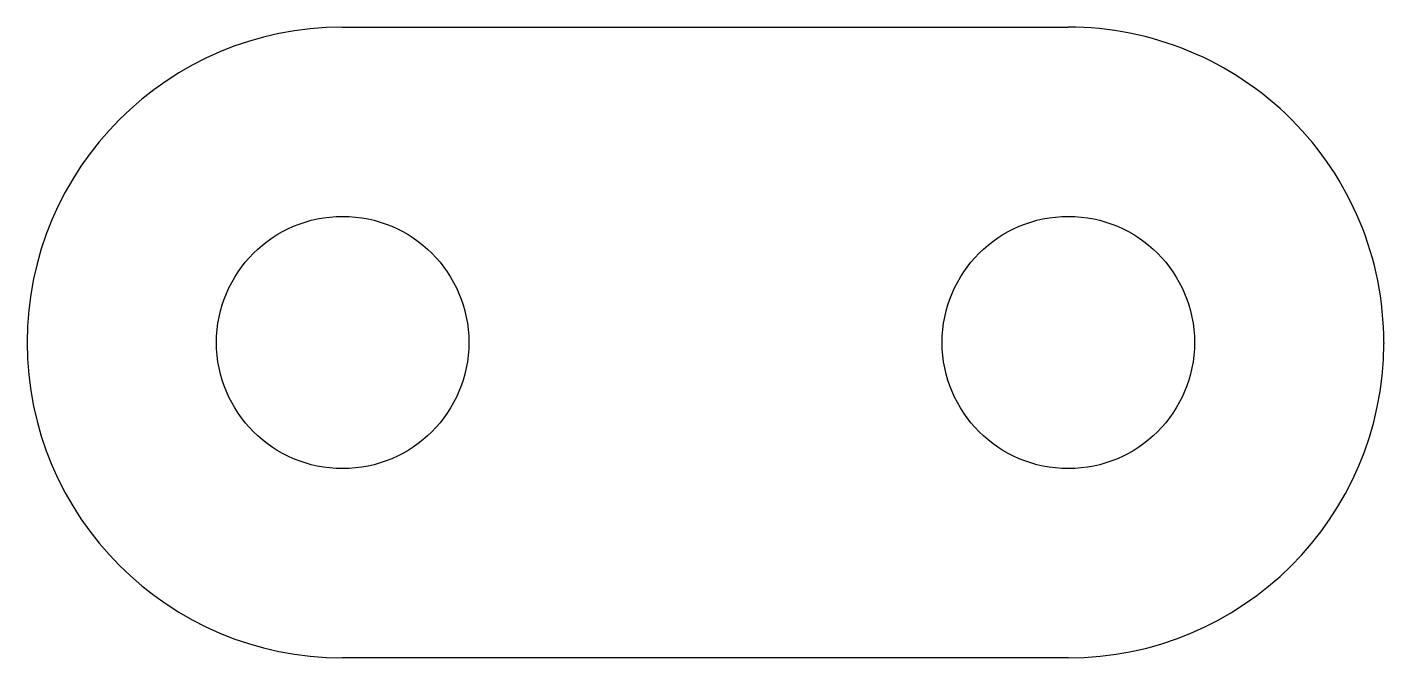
# Model space of a CAD drawing. Header units: inches. Extents: x 0 to 5.38, y 0 to 2.5.
import ezdxf

# ---------------------------------------------------------------- set-up
doc = ezdxf.new("R2010")
doc.units = ezdxf.units.IN
doc.header["$MEASUREMENT"] = 0
doc.layers.add('CUT', color=7, linetype='Continuous')

msp = doc.modelspace()

# ---------------------------------------------------------------- linework, layer by layer
at = {"layer": 'CUT'}
for p, q in [((1.249, 2.5), (4.124, 2.5)), ((5.375, 1.25), (5.375, 1.2461)), ((4.124, 0), (1.249, 0))]:
    msp.add_line(p, q, dxfattribs=at)
for centre in [(1.25, 1.25), (4.125, 1.25)]:
    msp.add_circle(centre, 0.5, dxfattribs=at)
for centre, start, end in [((1.25, 1.25), 90.045, 269.955), ((4.125, 1.25), 0, 90.045), ((4.125, 1.25), 269.955, 359.8199)]:
    msp.add_arc(centre, 1.25, start, end, dxfattribs=at)

doc.saveas('drawing.dxf')
